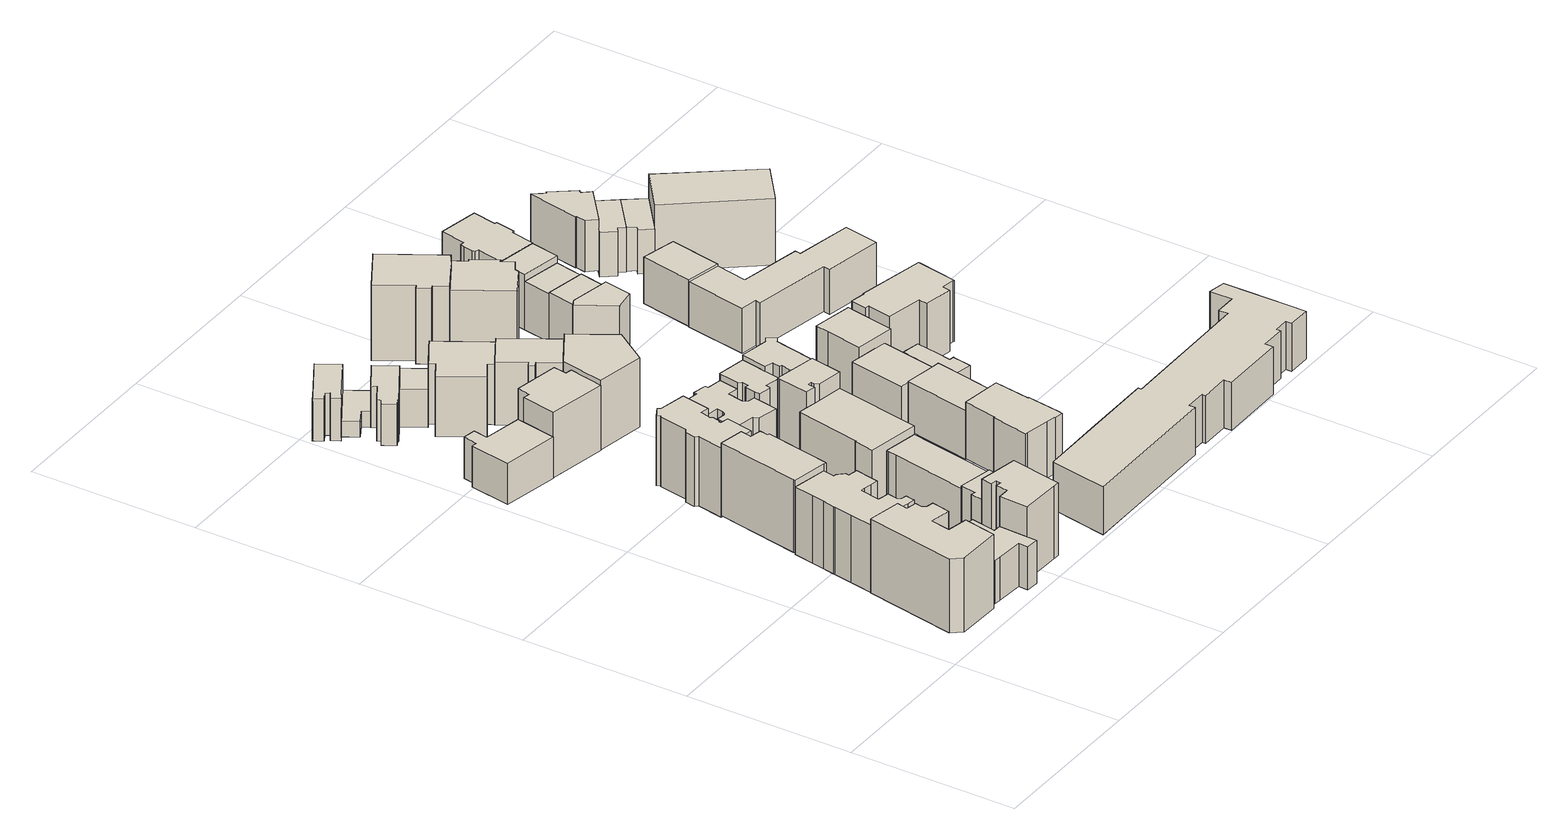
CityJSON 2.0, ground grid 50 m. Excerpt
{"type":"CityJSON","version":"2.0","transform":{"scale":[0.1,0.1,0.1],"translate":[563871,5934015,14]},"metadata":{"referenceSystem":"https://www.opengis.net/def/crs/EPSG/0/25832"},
"CityObjects":{
"building1":{"type":"Building","attributes":{"Gemeindeschluessel":"02100111","Geometrietyp2DReferenz":"3000","BezugspunktDach":"2000","function":"31001_1120","measuredHeight":24.31,"storeysAboveGround":6},"address":[{"country":"Germany","locality":"Hamburg","thoroughfareNumber":"4","thoroughfareName":"Rendsburger Straße","postcode":"20359"}],"geometry":[{"type":"Solid","lod":"1","boundaries":[[[[0,1,2,3,4,5,6,7,8,9,10,11,12,13,14]],[[15,16,17,18,19,20,21,22,23,24,25,26,27,28,29]],[[13,15,29,14]],[[12,16,15,13]],[[11,17,16,12]],[[10,18,17,11]],[[9,19,18,10]],[[8,20,19,9]],[[7,21,20,8]],[[6,22,21,7]],[[5,23,22,6]],[[4,24,23,5]],[[3,25,24,4]],[[2,26,25,3]],[[1,27,26,2]],[[0,28,27,1]],[[14,29,28,0]]]]}]},
"building2":{"type":"Building","attributes":{"Gemeindeschluessel":"02100111","Geometrietyp2DReferenz":"3000","BezugspunktDach":"2000","function":"31001_1010","measuredHeight":22.92,"storeysAboveGround":6},"address":[{"country":"Germany","locality":"Hamburg","thoroughfareNumber":"25","thoroughfareName":"Simon-von-Utrecht-Straße","postcode":"20359"}],"geometry":[{"type":"Solid","lod":"1","boundaries":[[[[30,31,32,33,34,35,36,37,38,39,40,41,42,43,44,45,46]],[[47,48,49,50,51,52,53,54,55,56,57,58,59,60,61,62,63]],[[45,47,63,46]],[[44,48,47,45]],[[43,49,48,44]],[[42,50,49,43]],[[41,51,50,42]],[[40,52,51,41]],[[39,53,52,40]],[[38,54,53,39]],[[37,55,54,38]],[[36,56,55,37]],[[35,57,56,36]],[[34,58,57,35]],[[33,59,58,34]],[[32,60,59,33]],[[31,61,60,32]],[[30,62,61,31]],[[46,63,62,30]]]]}]},
"building3":{"type":"Building","attributes":{"Gemeindeschluessel":"02100111","Geometrietyp2DReferenz":"3000","BezugspunktDach":"2000","function":"31001_1010","measuredHeight":22.32,"storeysAboveGround":5},"address":[{"country":"Germany","locality":"Hamburg","thoroughfareNumber":"6","thoroughfareName":"Rendsburger Straße","postcode":"20359"}],"geometry":[{"type":"Solid","lod":"1","boundaries":[[[[64,65,66,67,68,69,70,71,72,73,74,75,76,77,78,79,80,81,82,83,84,85,86,87,88,89,90,91,92,93,94,95,96,97,98,99]],[[100,101,102,103,104,105,106,107,108,109,110,111,112,113,114,115,116,117,118,119,120,121,122,123,124,125,126,127,128,129,130,131,132,133,134,135]],[[98,100,135,99]],[[97,101,100,98]],[[96,102,101,97]],[[95,103,102,96]],[[94,104,103,95]],[[93,105,104,94]],[[92,106,105,93]],[[91,107,106,92]],[[90,108,107,91]],[[89,109,108,90]],[[88,110,109,89]],[[87,111,110,88]],[[86,112,111,87]],[[85,113,112,86]],[[84,114,113,85]],[[83,115,114,84]],[[82,116,115,83]],[[81,117,116,82]],[[80,118,117,81]],[[79,119,118,80]],[[78,120,119,79]],[[77,121,120,78]],[[76,122,121,77]],[[75,123,122,76]],[[74,124,123,75]],[[73,125,124,74]],[[72,126,125,73]],[[71,127,126,72]],[[70,128,127,71]],[[69,129,128,70]],[[68,130,129,69]],[[67,131,130,68]],[[66,132,131,67]],[[65,133,132,66]],[[64,134,133,65]],[[99,135,134,64]]]]}]},
"building4":{"type":"Building","attributes":{"Gemeindeschluessel":"02100111","Geometrietyp2DReferenz":"3000","BezugspunktDach":"2000","function":"31001_1010","measuredHeight":24.57,"storeysAboveGround":5},"address":[{"country":"Germany","locality":"Hamburg","thoroughfareNumber":"10","thoroughfareName":"Rendsburger Straße","postcode":"20359"}],"geometry":[{"type":"Solid","lod":"1","boundaries":[[[[136,137,138,139,140,141,142,143,144,145,146,147]],[[148,149,150,151,152,153,154,155,156,157,158,159]],[[146,148,159,147]],[[145,149,148,146]],[[144,150,149,145]],[[143,151,150,144]],[[142,152,151,143]],[[141,153,152,142]],[[140,154,153,141]],[[139,155,154,140]],[[138,156,155,139]],[[137,157,156,138]],[[136,158,157,137]],[[147,159,158,136]]]]}]},
"building5":{"type":"Building","attributes":{"Gemeindeschluessel":"02100111","Geometrietyp2DReferenz":"3000","BezugspunktDach":"2000","function":"31001_1120","measuredHeight":22.14,"storeysAboveGround":6},"address":[{"country":"Germany","locality":"Hamburg","thoroughfareNumber":"27","thoroughfareName":"Simon-von-Utrecht-Straße","postcode":"20359"}],"geometry":[{"type":"Solid","lod":"1","boundaries":[[[[160,161,162,43,163,164,165,166,167,168,169,170,171]],[[172,173,174,175,176,177,178,179,180,181,182,183,184]],[[170,172,184,171]],[[169,173,172,170]],[[168,174,173,169]],[[167,175,174,168]],[[166,176,175,167]],[[165,177,176,166]],[[164,178,177,165]],[[163,179,178,164]],[[43,180,179,163]],[[162,181,180,43]],[[161,182,181,162]],[[160,183,182,161]],[[171,184,183,160]]]]}]},
"building6":{"type":"Building","attributes":{"Gemeindeschluessel":"02100111","Geometrietyp2DReferenz":"3000","BezugspunktDach":"2000","function":"31001_1120","measuredHeight":20.64,"storeysAboveGround":4},"address":[{"country":"Germany","locality":"Hamburg","thoroughfareNumber":"93","thoroughfareName":"Clemens-Schultz-Straße","postcode":"20359"}],"geometry":[{"type":"Solid","lod":"1","boundaries":[[[[185,186,187,188,189,190,191,192,193]],[[194,195,196,197,198,199,200,201,202]],[[192,194,202,193]],[[191,195,194,192]],[[190,196,195,191]],[[189,197,196,190]],[[188,198,197,189]],[[187,199,198,188]],[[186,200,199,187]],[[185,201,200,186]],[[193,202,201,185]]]]}]},
"building7":{"type":"Building","attributes":{"Gemeindeschluessel":"02100111","Geometrietyp2DReferenz":"3000","BezugspunktDach":"2000","function":"31001_1010","measuredHeight":16.82,"storeysAboveGround":4},"address":[{"country":"Germany","locality":"Hamburg","thoroughfareNumber":"30","thoroughfareName":"Detlev-Bremer-Straße","postcode":"20359"}],"geometry":[{"type":"Solid","lod":"1","boundaries":[[[[203,170,169,204,205,206,207,208]],[[209,210,211,212,213,214,215,216]],[[207,209,216,208]],[[206,210,209,207]],[[205,211,210,206]],[[204,212,211,205]],[[169,213,212,204]],[[170,214,213,169]],[[203,215,214,170]],[[208,216,215,203]]]]}]},
"building8":{"type":"Building","attributes":{"Gemeindeschluessel":"02100111","Geometrietyp2DReferenz":"3000","BezugspunktDach":"2000","function":"31001_1120","measuredHeight":22.12,"storeysAboveGround":6},"address":[{"country":"Germany","locality":"Hamburg","thoroughfareNumber":"18","thoroughfareName":"Clemens-Schultz-Straße","postcode":"20359"}],"geometry":[{"type":"Solid","lod":"1","boundaries":[[[[217,218,219,220,221,222,223,224,225,226,227,228,229,230,231,232,233,234,235,236]],[[237,238,239,240,241,242,243,244,245,246,247,248,249,250,251,252,253,254,255,256]],[[235,237,256,236]],[[234,238,237,235]],[[233,239,238,234]],[[232,240,239,233]],[[231,241,240,232]],[[230,242,241,231]],[[229,243,242,230]],[[228,244,243,229]],[[227,245,244,228]],[[226,246,245,227]],[[225,247,246,226]],[[224,248,247,225]],[[223,249,248,224]],[[222,250,249,223]],[[221,251,250,222]],[[220,252,251,221]],[[219,253,252,220]],[[218,254,253,219]],[[217,255,254,218]],[[236,256,255,217]]]]}]},
"building9":{"type":"Building","attributes":{"Gemeindeschluessel":"02100111","Geometrietyp2DReferenz":"3000","BezugspunktDach":"2000","function":"31001_1010","measuredHeight":13.76,"storeysAboveGround":3},"address":[{"country":"Germany","locality":"Hamburg","thoroughfareNumber":"24","thoroughfareName":"Annenstraße","postcode":"20359"}],"geometry":[{"type":"Solid","lod":"1","boundaries":[[[[257,258,259,260,261,262,263,264,265,266]],[[267,268,269,270,271,272,273,274,275,276]],[[265,267,276,266]],[[264,268,267,265]],[[263,269,268,264]],[[262,270,269,263]],[[261,271,270,262]],[[260,272,271,261]],[[259,273,272,260]],[[258,274,273,259]],[[257,275,274,258]],[[266,276,275,257]]]]}]},
"building10":{"type":"Building","attributes":{"Gemeindeschluessel":"02100111","Geometrietyp2DReferenz":"3000","BezugspunktDach":"2000","function":"31001_1120","measuredHeight":20.55,"storeysAboveGround":4},"address":[{"country":"Germany","locality":"Hamburg","thoroughfareNumber":"94","thoroughfareName":"Clemens-Schultz-Straße","postcode":"20359"}],"geometry":[{"type":"Solid","lod":"1","boundaries":[[[[277,278,279,280,281,282,283,284]],[[285,286,287,288,289,290,291,292]],[[283,285,292,284]],[[282,286,285,283]],[[281,287,286,282]],[[280,288,287,281]],[[279,289,288,280]],[[278,290,289,279]],[[277,291,290,278]],[[284,292,291,277]]]]}]},
"building11":{"type":"Building","attributes":{"Gemeindeschluessel":"02100111","Geometrietyp2DReferenz":"3000","BezugspunktDach":"2000","function":"31001_1010","measuredHeight":16.12,"storeysAboveGround":4},"address":[{"country":"Germany","locality":"Hamburg","thoroughfareNumber":"28","thoroughfareName":"Detlev-Bremer-Straße","postcode":"20359"}],"geometry":[{"type":"Solid","lod":"1","boundaries":[[[[293,294,295,296,297,298,299,300]],[[301,302,303,304,305,306,307,308]],[[299,301,308,300]],[[298,302,301,299]],[[297,303,302,298]],[[296,304,303,297]],[[295,305,304,296]],[[294,306,305,295]],[[293,307,306,294]],[[300,308,307,293]]]]}]},
"building12":{"type":"Building","attributes":{"Gemeindeschluessel":"02100111","Geometrietyp2DReferenz":"3000","BezugspunktDach":"2000","function":"31001_1010","measuredHeight":5.6,"storeysAboveGround":1},"address":[{"country":"Germany","locality":"Hamburg","thoroughfareNumber":"26","thoroughfareName":"Annenstraße","postcode":"20359"}],"geometry":[{"type":"Solid","lod":"1","boundaries":[[[[309,310,311,312,313,314]],[[315,316,317,318,319,320]],[[313,315,320,314]],[[312,316,315,313]],[[311,317,316,312]],[[310,318,317,311]],[[309,319,318,310]],[[314,320,319,309]]]]}]},
"building13":{"type":"Building","attributes":{"Gemeindeschluessel":"02100111","Geometrietyp2DReferenz":"3000","BezugspunktDach":"2000","function":"31001_1010","measuredHeight":12.58,"storeysAboveGround":3},"address":[{"country":"Germany","locality":"Hamburg","thoroughfareNumber":"28","thoroughfareName":"Annenstraße","postcode":"20359"}],"geometry":[{"type":"Solid","lod":"1","boundaries":[[[[321,322,323,324,325,326,327,328,329,330,331]],[[332,333,334,335,336,337,338,339,340,341,342]],[[330,332,342,331]],[[329,333,332,330]],[[328,334,333,329]],[[327,335,334,328]],[[326,336,335,327]],[[325,337,336,326]],[[324,338,337,325]],[[323,339,338,324]],[[322,340,339,323]],[[321,341,340,322]],[[331,342,341,321]]]]}]},
"building14":{"type":"Building","attributes":{"Gemeindeschluessel":"02100111","Geometrietyp2DReferenz":"3000","BezugspunktDach":"2000","function":"31001_1120","measuredHeight":19.39,"storeysAboveGround":5},"address":[{"country":"Germany","locality":"Hamburg","thoroughfareNumber":"17","thoroughfareName":"Clemens-Schultz-Straße","postcode":"20359"}],"geometry":[{"type":"Solid","lod":"1","boundaries":[[[[343,344,345,346,347,235,234,348,349,350,351,352,353,354,355,356,357,358,359,360,361,362,222,363,364]],[[365,366,367,368,369,370,371,372,373,374,375,376,377,378,379,380,381,382,383,384,385,386,387,388,389]],[[363,365,389,364]],[[222,366,365,363]],[[362,367,366,222]],[[361,368,367,362]],[[360,369,368,361]],[[359,370,369,360]],[[358,371,370,359]],[[357,372,371,358]],[[356,373,372,357]],[[355,374,373,356]],[[354,375,374,355]],[[353,376,375,354]],[[352,377,376,353]],[[351,378,377,352]],[[350,379,378,351]],[[349,380,379,350]],[[348,381,380,349]],[[234,382,381,348]],[[235,383,382,234]],[[347,384,383,235]],[[346,385,384,347]],[[345,386,385,346]],[[344,387,386,345]],[[343,388,387,344]],[[364,389,388,343]]]]}]},
"building15":{"type":"Building","attributes":{"Gemeindeschluessel":"02100111","Geometrietyp2DReferenz":"3000","BezugspunktDach":"2000","function":"31001_1010","measuredHeight":13.17,"storeysAboveGround":3},"address":[{"country":"Germany","locality":"Hamburg","thoroughfareNumber":"30","thoroughfareName":"Annenstraße","postcode":"20359"}],"geometry":[{"type":"Solid","lod":"1","boundaries":[[[[390,391,392,393,394]],[[395,396,397,398,399]],[[393,395,399,394]],[[392,396,395,393]],[[391,397,396,392]],[[390,398,397,391]],[[394,399,398,390]]]]}]},
"building16":{"type":"Building","attributes":{"Gemeindeschluessel":"02100111","Geometrietyp2DReferenz":"3000","BezugspunktDach":"2000","function":"31001_1010","measuredHeight":18.37,"storeysAboveGround":4},"address":[{"country":"Germany","locality":"Hamburg","thoroughfareNumber":"32","thoroughfareName":"Annenstraße","postcode":"20359"}],"geometry":[{"type":"Solid","lod":"1","boundaries":[[[[400,401,402,403,404,405,406,407,408]],[[409,410,411,412,413,414,415,416,417]],[[407,409,417,408]],[[406,410,409,407]],[[405,411,410,406]],[[404,412,411,405]],[[403,413,412,404]],[[402,414,413,403]],[[401,415,414,402]],[[400,416,415,401]],[[408,417,416,400]]]]}]},
"building17":{"type":"Building","attributes":{"Gemeindeschluessel":"02100111","Geometrietyp2DReferenz":"3000","BezugspunktDach":"2000","function":"31001_1010","measuredHeight":20.13,"storeysAboveGround":5},"address":[{"country":"Germany","locality":"Hamburg","thoroughfareNumber":"24","thoroughfareName":"Detlev-Bremer-Straße","postcode":"20359"}],"geometry":[{"type":"Solid","lod":"1","boundaries":[[[[418,419,420,421,422,423,424,425]],[[426,427,428,429,430,431,432,433]],[[424,426,433,425]],[[423,427,426,424]],[[422,428,427,423]],[[421,429,428,422]],[[420,430,429,421]],[[419,431,430,420]],[[418,432,431,419]],[[425,433,432,418]]]]}]},
"building18":{"type":"Building","attributes":{"Gemeindeschluessel":"02100111","Geometrietyp2DReferenz":"3000","BezugspunktDach":"2000","function":"31001_1010","measuredHeight":21,"storeysAboveGround":4},"address":[{"country":"Germany","locality":"Hamburg","thoroughfareNumber":"34","thoroughfareName":"Annenstraße","postcode":"20359"}],"geometry":[{"type":"Solid","lod":"1","boundaries":[[[[434,435,436,437,438,439,440,441,442]],[[443,444,445,446,447,448,449,450,451]],[[441,443,451,442]],[[440,444,443,441]],[[439,445,444,440]],[[438,446,445,439]],[[437,447,446,438]],[[436,448,447,437]],[[435,449,448,436]],[[434,450,449,435]],[[442,451,450,434]]]]}]},
"building19":{"type":"Building","attributes":{"Gemeindeschluessel":"02100111","Geometrietyp2DReferenz":"3000","BezugspunktDach":"2000","function":"31001_1120","measuredHeight":21.08,"storeysAboveGround":4},"address":[{"country":"Germany","locality":"Hamburg","thoroughfareNumber":"36","thoroughfareName":"Annenstraße","postcode":"20359"}],"geometry":[{"type":"Solid","lod":"1","boundaries":[[[[452,453,454,455,456,457,458]],[[459,460,461,462,463,464,465]],[[457,459,465,458]],[[456,460,459,457]],[[455,461,460,456]],[[454,462,461,455]],[[453,463,462,454]],[[452,464,463,453]],[[458,465,464,452]]]]}]},
"building20":{"type":"Building","attributes":{"Gemeindeschluessel":"02100111","Geometrietyp2DReferenz":"3000","BezugspunktDach":"2000","function":"31001_1120","measuredHeight":21.09,"storeysAboveGround":5},"address":[{"country":"Germany","locality":"Hamburg","thoroughfareNumber":"16","thoroughfareName":"Clemens-Schultz-Straße","postcode":"20359"}],"geometry":[{"type":"Solid","lod":"1","boundaries":[[[[466,467,468,469,470,471,472,473,474,475,476,477,478,479]],[[480,481,482,483,484,485,486,487,488,489,490,491,492,493]],[[478,480,493,479]],[[477,481,480,478]],[[476,482,481,477]],[[475,483,482,476]],[[474,484,483,475]],[[473,485,484,474]],[[472,486,485,473]],[[471,487,486,472]],[[470,488,487,471]],[[469,489,488,470]],[[468,490,489,469]],[[467,491,490,468]],[[466,492,491,467]],[[479,493,492,466]]]]}]},
"building21":{"type":"Building","attributes":{"Gemeindeschluessel":"02100111","Geometrietyp2DReferenz":"3000","BezugspunktDach":"2000","function":"31001_1010","measuredHeight":24.86,"storeysAboveGround":6},"address":[{"country":"Germany","locality":"Hamburg","thoroughfareNumber":"18","thoroughfareName":"Detlev-Bremer-Straße","postcode":"20359"}],"geometry":[{"type":"Solid","lod":"1","boundaries":[[[[494,495,496,423,422,497,498,499,424,500]],[[501,502,503,504,505,506,507,508,509,510]],[[424,501,510,500]],[[499,502,501,424]],[[498,503,502,499]],[[497,504,503,498]],[[422,505,504,497]],[[423,506,505,422]],[[496,507,506,423]],[[495,508,507,496]],[[494,509,508,495]],[[500,510,509,494]]]]}]},
"building22":{"type":"Building","attributes":{"Gemeindeschluessel":"02100111","Geometrietyp2DReferenz":"3000","BezugspunktDach":"2000","function":"31001_1120","measuredHeight":17.29,"storeysAboveGround":6},"address":[{"country":"Germany","locality":"Hamburg","thoroughfareNumber":"25","thoroughfareName":"Detlev-Bremer-Straße","postcode":"20359"}],"geometry":[{"type":"Solid","lod":"1","boundaries":[[[[511,512,513,514,515,516,517,518,519,520,521,522,523,524]],[[525,526,527,528,529,530,531,532,533,534,535,536,537,538]],[[523,525,538,524]],[[522,526,525,523]],[[521,527,526,522]],[[520,528,527,521]],[[519,529,528,520]],[[518,530,529,519]],[[517,531,530,518]],[[516,532,531,517]],[[515,533,532,516]],[[514,534,533,515]],[[513,535,534,514]],[[512,536,535,513]],[[511,537,536,512]],[[524,538,537,511]]]]}]},
"building23":{"type":"Building","attributes":{"Gemeindeschluessel":"02100111","Geometrietyp2DReferenz":"3000","BezugspunktDach":"2000","function":"31001_1120","measuredHeight":23.71,"storeysAboveGround":6},"address":[{"country":"Germany","locality":"Hamburg","thoroughfareNumber":"15","thoroughfareName":"Clemens-Schultz-Straße","postcode":"20359"}],"geometry":[{"type":"Solid","lod":"1","boundaries":[[[[539,540,541,542,543,544,545,546,547,548,549,550]],[[551,552,553,554,555,556,557,558,559,560,561,562]],[[549,551,562,550]],[[548,552,551,549]],[[547,553,552,548]],[[546,554,553,547]],[[545,555,554,546]],[[544,556,555,545]],[[543,557,556,544]],[[542,558,557,543]],[[541,559,558,542]],[[540,560,559,541]],[[539,561,560,540]],[[550,562,561,539]]]]}]},
"building24":{"type":"Building","attributes":{"Gemeindeschluessel":"02100111","Geometrietyp2DReferenz":"3000","BezugspunktDach":"2000","function":"31001_1120","measuredHeight":16.95,"storeysAboveGround":4},"address":[{"country":"Germany","locality":"Hamburg","thoroughfareNumber":"21","thoroughfareName":"Detlev-Bremer-Straße","postcode":"20359"}],"geometry":[{"type":"Solid","lod":"1","boundaries":[[[[563,564,565,566,567]],[[568,569,570,571,572]],[[566,568,572,567]],[[565,569,568,566]],[[564,570,569,565]],[[563,571,570,564]],[[567,572,571,563]]]]}]},
"building25":{"type":"Building","attributes":{"Gemeindeschluessel":"02100111","Geometrietyp2DReferenz":"3000","BezugspunktDach":"2000","function":"31001_1010","measuredHeight":24.28,"storeysAboveGround":7},"address":[{"country":"Germany","locality":"Hamburg","thoroughfareNumber":"37","thoroughfareName":"Annenstraße","postcode":"20359"}],"geometry":[{"type":"Solid","lod":"1","boundaries":[[[[573,574,575,576,577,578,579,580,581,582,583,584]],[[585,586,587,588,589,590,591,592,593,594,595,596]],[[583,585,596,584]],[[582,586,585,583]],[[581,587,586,582]],[[580,588,587,581]],[[579,589,588,580]],[[578,590,589,579]],[[577,591,590,578]],[[576,592,591,577]],[[575,593,592,576]],[[574,594,593,575]],[[573,595,594,574]],[[584,596,595,573]]]]}]},
"building26":{"type":"Building","attributes":{"Gemeindeschluessel":"02100111","Geometrietyp2DReferenz":"3000","BezugspunktDach":"2000","function":"31001_1120","measuredHeight":15.83,"storeysAboveGround":3},"address":[{"country":"Germany","locality":"Hamburg","thoroughfareNumber":"17","thoroughfareName":"Detlev-Bremer-Straße","postcode":"20359"}],"geometry":[{"type":"Solid","lod":"1","boundaries":[[[[597,598,599,600,601]],[[602,603,604,605,606]],[[600,602,606,601]],[[599,603,602,600]],[[598,604,603,599]],[[597,605,604,598]],[[601,606,605,597]]]]}]},
"building27":{"type":"Building","attributes":{"Gemeindeschluessel":"02100111","Geometrietyp2DReferenz":"3000","BezugspunktDach":"2000","function":"31001_1010","measuredHeight":24.04,"storeysAboveGround":5},"address":[{"country":"Germany","locality":"Hamburg","thoroughfareNumber":"41","thoroughfareName":"Annenstraße","postcode":"20359"}],"geometry":[{"type":"Solid","lod":"1","boundaries":[[[[607,608,609,610,611,612,613,614,615,616,617]],[[618,619,620,621,622,623,624,625,626,627,628]],[[616,618,628,617]],[[615,619,618,616]],[[614,620,619,615]],[[613,621,620,614]],[[612,622,621,613]],[[611,623,622,612]],[[610,624,623,611]],[[609,625,624,610]],[[608,626,625,609]],[[607,627,626,608]],[[617,628,627,607]]]]}]},
"building28":{"type":"Building","attributes":{"Gemeindeschluessel":"02100111","Geometrietyp2DReferenz":"3000","BezugspunktDach":"2000","function":"31001_1010","measuredHeight":16.65,"storeysAboveGround":3},"address":[{"country":"Germany","locality":"Hamburg","thoroughfareNumber":"14","thoroughfareName":"Detlev-Bremer-Straße","postcode":"20359"}],"geometry":[{"type":"Solid","lod":"1","boundaries":[[[[629,630,631,632,633]],[[634,635,636,637,638]],[[632,634,638,633]],[[631,635,634,632]],[[630,636,635,631]],[[629,637,636,630]],[[633,638,637,629]]]]}]},
"building29":{"type":"Building","attributes":{"Gemeindeschluessel":"02100111","Geometrietyp2DReferenz":"3000","BezugspunktDach":"2000","function":"31001_1120","measuredHeight":17.66,"storeysAboveGround":6},"address":[{"country":"Germany","locality":"Hamburg","thoroughfareNumber":"13","thoroughfareName":"Detlev-Bremer-Straße","postcode":"20359"}],"geometry":[{"type":"Solid","lod":"1","boundaries":[[[[639,640,641,642,643,644]],[[645,646,647,648,649,650]],[[643,645,650,644]],[[642,646,645,643]],[[641,647,646,642]],[[640,648,647,641]],[[639,649,648,640]],[[644,650,649,639]]]]}]},
"building30":{"type":"Building","attributes":{"Gemeindeschluessel":"02100111","Geometrietyp2DReferenz":"3000","BezugspunktDach":"2000","function":"31001_1010","measuredHeight":16.49,"storeysAboveGround":3},"address":[{"country":"Germany","locality":"Hamburg","thoroughfareNumber":"12","thoroughfareName":"Detlev-Bremer-Straße","postcode":"20359"}],"geometry":[{"type":"Solid","lod":"1","boundaries":[[[[651,632,631,652]],[[653,654,655,656]],[[631,653,656,652]],[[632,654,653,631]],[[651,655,654,632]],[[652,656,655,651]]]]}]},
"building31":{"type":"Building","attributes":{"Gemeindeschluessel":"02100111","Geometrietyp2DReferenz":"3000","BezugspunktDach":"2000","function":"31001_2070","measuredHeight":21.66,"storeysAboveGround":7},"address":[{"country":"Germany","locality":"Hamburg","thoroughfareNumber":"31","thoroughfareName":"Simon-von-Utrecht-Straße","postcode":"20359"}],"geometry":[{"type":"Solid","lod":"1","boundaries":[[[[657,658,659,660,661,662,663,664,665,666,667,668,669,670,671,672,673,674,675,676,677,678,679,680,681]],[[682,683,684,685,686,687,688,689,690,691,692,693,694,695,696,697,698,699,700,701,702,703,704,705,706]],[[680,682,706,681]],[[679,683,682,680]],[[678,684,683,679]],[[677,685,684,678]],[[676,686,685,677]],[[675,687,686,676]],[[674,688,687,675]],[[673,689,688,674]],[[672,690,689,673]],[[671,691,690,672]],[[670,692,691,671]],[[669,693,692,670]],[[668,694,693,669]],[[667,695,694,668]],[[666,696,695,667]],[[665,697,696,666]],[[664,698,697,665]],[[663,699,698,664]],[[662,700,699,663]],[[661,701,700,662]],[[660,702,701,661]],[[659,703,702,660]],[[658,704,703,659]],[[657,705,704,658]],[[681,706,705,657]]]]}]},
"building32":{"type":"Building","attributes":{"Gemeindeschluessel":"02100111","Geometrietyp2DReferenz":"3000","BezugspunktDach":"2000","function":"31001_1010","measuredHeight":10.59,"storeysAboveGround":3},"address":[{"country":"Germany","locality":"Hamburg","thoroughfareName":"Detlev-Bremer-Straße","postcode":"20359"}],"geometry":[{"type":"Solid","lod":"1","boundaries":[[[[707,708,709,710,711,712,713,714,715,716,717]],[[718,719,720,721,722,723,724,725,726,727,728]],[[716,718,728,717]],[[715,719,718,716]],[[714,720,719,715]],[[713,721,720,714]],[[712,722,721,713]],[[711,723,722,712]],[[710,724,723,711]],[[709,725,724,710]],[[708,726,725,709]],[[707,727,726,708]],[[717,728,727,707]]]]}]},
"building33":{"type":"Building","attributes":{"Gemeindeschluessel":"02100111","Geometrietyp2DReferenz":"3000","BezugspunktDach":"2000","function":"31001_2140","measuredHeight":3.45,"storeysAboveGround":1},"address":[{"country":"Germany","locality":"Hamburg","thoroughfareName":"Annenstraße","postcode":"20359"}],"geometry":[{"type":"Solid","lod":"1","boundaries":[[[[729,730,731,732,733,734,735]],[[736,737,738,739,740,741,742]],[[734,736,742,735]],[[733,737,736,734]],[[732,738,737,733]],[[731,739,738,732]],[[730,740,739,731]],[[729,741,740,730]],[[735,742,741,729]]]]}]},
"building34":{"type":"Building","attributes":{"Gemeindeschluessel":"02100111","Geometrietyp2DReferenz":"3000","BezugspunktDach":"2000","function":"31001_1010","measuredHeight":16.6,"storeysAboveGround":3},"address":[{"country":"Germany","locality":"Hamburg","thoroughfareNumber":"10","thoroughfareName":"Detlev-Bremer-Straße","postcode":"20359"}],"geometry":[{"type":"Solid","lod":"1","boundaries":[[[[743,744,745,746]],[[747,748,749,750]],[[745,747,750,746]],[[744,748,747,745]],[[743,749,748,744]],[[746,750,749,743]]]]}]},
"building35":{"type":"Building","attributes":{"Gemeindeschluessel":"02100111","Geometrietyp2DReferenz":"3000","BezugspunktDach":"2000","function":"31001_2700","measuredHeight":2.48,"storeysAboveGround":1},"address":[{"country":"Germany","locality":"Hamburg","thoroughfareName":"Clemens-Schultz-Straße","postcode":"20359"}],"geometry":[{"type":"Solid","lod":"1","boundaries":[[[[751,752,753,754,755,756]],[[757,758,759,760,761,762]],[[755,757,762,756]],[[754,758,757,755]],[[753,759,758,754]],[[752,760,759,753]],[[751,761,760,752]],[[756,762,761,751]]]]}]},
"building36":{"type":"Building","attributes":{"Gemeindeschluessel":"02100111","Geometrietyp2DReferenz":"3000","BezugspunktDach":"2000","function":"31001_2070","measuredHeight":18.65,"storeysAboveGround":4},"address":[{"country":"Germany","locality":"Hamburg","thoroughfareNumber":"8","thoroughfareName":"Detlev-Bremer-Straße","postcode":"20359"}],"geometry":[{"type":"Solid","lod":"1","boundaries":[[[[763,764,743,746]],[[765,766,767,768]],[[743,765,768,746]],[[764,766,765,743]],[[763,767,766,764]],[[746,768,767,763]]]]}]},
"building37":{"type":"Building","attributes":{"Gemeindeschluessel":"02100111","Geometrietyp2DReferenz":"3000","BezugspunktDach":"2000","function":"31001_1010","measuredHeight":16.66,"storeysAboveGround":6},"address":[{"country":"Germany","locality":"Hamburg","thoroughfareNumber":"4","thoroughfareName":"Detlev-Bremer-Straße","postcode":"20359"}],"geometry":[{"type":"Solid","lod":"1","boundaries":[[[[769,770,771,772,773,774,775,776,777,778,779,780,781,782]],[[783,784,785,786,787,788,789,790,791,792,793,794,795,796]],[[781,783,796,782]],[[780,784,783,781]],[[779,785,784,780]],[[778,786,785,779]],[[777,787,786,778]],[[776,788,787,777]],[[775,789,788,776]],[[774,790,789,775]],[[773,791,790,774]],[[772,792,791,773]],[[771,793,792,772]],[[770,794,793,771]],[[769,795,794,770]],[[782,796,795,769]]]]}]},
"building38":{"type":"Building","attributes":{"Gemeindeschluessel":"02100111","Geometrietyp2DReferenz":"3000","BezugspunktDach":"2000","function":"31001_1010","measuredHeight":18.75,"storeysAboveGround":6},"address":[{"country":"Germany","locality":"Hamburg","thoroughfareNumber":"9","thoroughfareName":"Clemens-Schultz-Straße","postcode":"20359"}],"geometry":[{"type":"Solid","lod":"1","boundaries":[[[[797,798,799,800,801,802,803,804,805,806,807,808,809,810,811]],[[812,813,814,815,816,817,818,819,820,821,822,823,824,825,826]],[[810,812,826,811]],[[809,813,812,810]],[[808,814,813,809]],[[807,815,814,808]],[[806,816,815,807]],[[805,817,816,806]],[[804,818,817,805]],[[803,819,818,804]],[[802,820,819,803]],[[801,821,820,802]],[[800,822,821,801]],[[799,823,822,800]],[[798,824,823,799]],[[797,825,824,798]],[[811,826,825,797]]]]}]},
"building39":{"type":"Building","attributes":{"Gemeindeschluessel":"02100111","Geometrietyp2DReferenz":"3000","BezugspunktDach":"2000","function":"31001_1010","measuredHeight":16.08,"storeysAboveGround":4},"address":[{"country":"Germany","locality":"Hamburg","thoroughfareNumber":"5","thoroughfareName":"Detlev-Bremer-Straße","postcode":"20359"}],"geometry":[{"type":"Solid","lod":"1","boundaries":[[[[827,828,829,830]],[[831,832,833,834]],[[829,831,834,830]],[[828,832,831,829]],[[827,833,832,828]],[[830,834,833,827]]]]}]},
"building40":{"type":"Building","attributes":{"Gemeindeschluessel":"02100111","Geometrietyp2DReferenz":"3000","BezugspunktDach":"2000","function":"31001_1010","measuredHeight":16.15,"storeysAboveGround":4},"address":[{"country":"Germany","locality":"Hamburg","thoroughfareNumber":"7","thoroughfareName":"Detlev-Bremer-Straße","postcode":"20359"}],"geometry":[{"type":"Solid","lod":"1","boundaries":[[[[835,836,837,838,839,840,841,842,843,844,845,846]],[[847,848,849,850,851,852,853,854,855,856,857,858]],[[845,847,858,846]],[[844,848,847,845]],[[843,849,848,844]],[[842,850,849,843]],[[841,851,850,842]],[[840,852,851,841]],[[839,853,852,840]],[[838,854,853,839]],[[837,855,854,838]],[[836,856,855,837]],[[835,857,856,836]],[[846,858,857,835]]]]}]},
"building41":{"type":"Building","attributes":{"Gemeindeschluessel":"02100111","Geometrietyp2DReferenz":"3000","BezugspunktDach":"2000","function":"31001_2070","measuredHeight":14.51,"storeysAboveGround":2},"address":[{"country":"Germany","locality":"Hamburg","thoroughfareNumber":"22","thoroughfareName":"Budapester Straße","postcode":"20359"}],"geometry":[{"type":"Solid","lod":"1","boundaries":[[[[859,860,861,862,863,864,865]],[[866,867,868,869,870,871,872]],[[864,866,872,865]],[[863,867,866,864]],[[862,868,867,863]],[[861,869,868,862]],[[860,870,869,861]],[[859,871,870,860]],[[865,872,871,859]]]]}]},
"building42":{"type":"Building","attributes":{"Gemeindeschluessel":"02100111","Geometrietyp2DReferenz":"3000","BezugspunktDach":"2000","function":"31001_1020","measuredHeight":15.66,"storeysAboveGround":5},"address":[{"country":"Germany","locality":"Hamburg","thoroughfareNumber":"23a","thoroughfareName":"Budapester Straße","postcode":"20359"}],"geometry":[{"type":"Solid","lod":"1","boundaries":[[[[873,874,875,876,877,878,879,880,881,882,883,884]],[[885,886,887,888,889,890,891,892,893,894,895,896]],[[883,885,896,884]],[[882,886,885,883]],[[881,887,886,882]],[[880,888,887,881]],[[879,889,888,880]],[[878,890,889,879]],[[877,891,890,878]],[[876,892,891,877]],[[875,893,892,876]],[[874,894,893,875]],[[873,895,894,874]],[[884,896,895,873]]]]}]},
"building43":{"type":"Building","attributes":{"Gemeindeschluessel":"02100111","Geometrietyp2DReferenz":"3000","BezugspunktDach":"2000","function":"31001_2070","measuredHeight":14.31,"storeysAboveGround":2},"address":[{"country":"Germany","locality":"Hamburg","thoroughfareNumber":"21","thoroughfareName":"Budapester Straße","postcode":"20359"}],"geometry":[{"type":"Solid","lod":"1","boundaries":[[[[897,898,899,900,901,902]],[[903,904,905,906,869,868]],[[901,903,868,902]],[[900,904,903,901]],[[899,905,904,900]],[[898,906,905,899]],[[897,869,906,898]],[[902,868,869,897]]]]}]},
"building44":{"type":"Building","attributes":{"Gemeindeschluessel":"02100111","Geometrietyp2DReferenz":"3000","BezugspunktDach":"2000","function":"31001_2070","measuredHeight":23.07,"storeysAboveGround":4},"address":[{"country":"Germany","locality":"Hamburg","thoroughfareNumber":"20","thoroughfareName":"Budapester Straße","postcode":"20359"}],"geometry":[{"type":"Solid","lod":"1","boundaries":[[[[907,908,909,910]],[[911,912,913,914]],[[909,911,914,910]],[[908,912,911,909]],[[907,913,912,908]],[[910,914,913,907]]]]}]}
},
"vertices":[
[243,226,10],[231,166,10],[294,154,10],[292,147,10],[274,57,10],[138,60,10],[114,91,10],[167,364,10],[266,345,10],[259,312,10],[291,306,10],[287,286,10],[294,273,10],[316,269,10],[305,214,10],[316,269,236],[294,273,236],[287,286,236],[291,306,236],[259,312,236],[266,345,236],[167,364,236],[114,91,236],[138,60,236],[274,57,236],[292,147,236],[294,154,236],[231,166,236],[243,226,236],[305,214,236],
[301,55,21],[279,56,21],[274,57,21],[292,147,21],[296,147,21],[319,145,21],[336,226,21],[371,219,21],[372,225,21],[382,223,21],[381,218,21],[416,211,21],[402,136,21],[425,135,21],[420,19,21],[381,21,21],[383,50,21],[381,21,152],[420,19,152],[425,135,152],[402,136,152],[416,211,152],[381,218,152],[382,223,152],[372,225,152],[371,219,152],[336,226,152],[319,145,152],[296,147,152],[292,147,152],[274,57,152],[279,56,152],[301,55,152],[383,50,152],
[353,462,11],[328,467,11],[305,471,11],[294,473,11],[282,415,11],[282,413,11],[293,410,11],[316,406,11],[310,375,11],[309,374,11],[310,373,11],[316,365,11],[317,365,11],[333,361,11],[330,346,11],[328,334,11],[304,338,11],[303,338,11],[280,343,11],[266,345,11],[167,364,11],[180,433,11],[190,488,11],[191,493,11],[198,528,11],[205,566,11],[216,625,11],[321,605,11],[314,570,11],[323,568,11],[340,550,11],[338,541,11],[338,540,11],[342,539,11],[367,534,11],[360,498,11],[367,534,217],[342,539,217],[338,540,217],[338,541,217],[340,550,217],[323,568,217],[314,570,217],[321,605,217],[216,625,217],[205,566,217],[198,528,217],[191,493,217],[190,488,217],[180,433,217],[167,364,217],[266,345,217],[280,343,217],[303,338,217],[304,338,217],[328,334,217],[330,346,217],[333,361,217],[317,365,217],[316,365,217],[310,373,217],[309,374,217],[310,375,217],[316,406,217],[293,410,217],[282,413,217],[282,415,217],[294,473,217],[305,471,217],[328,467,217],[353,462,217],[360,498,217],
[217,632,15],[265,882,15],[338,868,15],[332,835,15],[366,828,15],[362,803,15],[368,802,15],[337,640,15],[331,609,15],[330,603,15],[321,605,15],[216,625,15],[321,605,237],[330,603,237],[331,609,237],[337,640,237],[368,802,237],[362,803,237],[366,828,237],[332,835,237],[338,868,237],[265,882,237],[217,632,237],[216,625,237],
[562,43,21],[541,44,21],[421,48,21],[461,134,21],[465,171,21],[483,168,21],[485,183,21],[464,186,21],[471,219,21],[475,218,21],[591,197,21],[566,64,21],[591,197,243],[475,218,243],[471,219,243],[464,186,243],[485,183,243],[483,168,243],[465,171,243],[461,134,243],[425,135,243],[421,48,243],[541,44,243],[562,43,243],[566,64,243],
[18,1376,12],[40,1499,12],[55,1496,12],[64,1539,12],[102,1532,12],[94,1489,12],[209,1467,12],[206,1448,12],[187,1345,12],[206,1448,138],[209,1467,138],[94,1489,138],[102,1532,138],[64,1539,138],[55,1496,138],[40,1499,138],[18,1376,138],[187,1345,138],
[607,282,21],[482,258,21],[496,255,21],[504,301,21],[503,301,21],[503,302,21],[503,301,177],[504,301,177],[496,255,177],[482,258,177],[475,218,177],[591,197,177],[607,282,177],[503,302,177],
[372,985,10],[376,978,10],[370,954,10],[367,953,10],[366,948,10],[391,943,10],[375,861,10],[265,882,10],[280,961,10],[271,969,10],[277,999,10],[289,1006,10],[305,1093,10],[310,1095,10],[304,1105,10],[335,1123,10],[341,1114,10],[421,1098,10],[405,1012,10],[380,1016,10],[405,1012,222],[421,1098,222],[341,1114,222],[335,1123,222],[304,1105,222],[310,1095,222],[305,1093,222],[289,1006,222],[277,999,222],[271,969,222],[280,961,222],[265,882,222],[375,861,222],[391,943,222],[366,948,222],[367,953,222],[370,954,222],[376,978,222],[372,985,222],[380,1016,222],
[47,1936,16],[39,1949,16],[16,1935,16],[0,1961,16],[6,1964,16],[141,2046,16],[179,1983,16],[54,1907,16],[40,1898,16],[25,1923,16],[40,1898,146],[54,1907,146],[179,1983,146],[141,2046,146],[6,1964,146],[0,1961,146],[16,1935,146],[39,1949,146],[47,1936,146],[25,1923,146],
[227,1444,14],[235,1483,14],[370,1459,14],[363,1419,14],[383,1415,14],[363,1312,14],[187,1345,14],[206,1448,14],[187,1345,213],[363,1312,213],[383,1415,213],[363,1419,213],[370,1459,213],[235,1483,213],[227,1444,213],[206,1448,213],
[656,542,23],[655,536,23],[650,511,23],[607,282,23],[503,302,23],[547,530,23],[551,555,23],[553,561,23],[551,555,169],[547,530,169],[503,302,169],[607,282,169],[650,511,169],[655,536,169],[656,542,169],[553,561,169],
[120,1889,18],[79,1865,18],[54,1907,18],[179,1983,18],[218,1920,18],[133,1868,18],[218,1920,66],[179,1983,66],[54,1907,66],[79,1865,66],[120,1889,66],[133,1868,66],
[93,1810,17],[86,1820,17],[141,1853,17],[133,1868,17],[218,1920,17],[256,1857,17],[172,1805,17],[116,1771,17],[114,1774,17],[97,1764,17],[76,1799,17],[97,1764,143],[114,1774,143],[116,1771,143],[172,1805,143],[256,1857,143],[218,1920,143],[133,1868,143],[141,1853,143],[86,1820,143],[93,1810,143],[76,1799,143],
[427,976,10],[432,979,10],[435,983,10],[436,989,10],[439,1006,10],[472,1089,10],[474,1099,10],[515,1091,10],[514,1081,10],[559,1073,10],[548,1014,10],[516,1020,10],[506,972,10],[513,959,10],[536,955,10],[533,936,10],[522,879,10],[461,891,10],[454,907,10],[387,919,10],[399,980,10],[422,976,10],[399,980,204],[391,943,204],[387,919,204],[454,907,204],[461,891,204],[522,879,204],[533,936,204],[536,955,204],[513,959,204],[506,972,204],[516,1020,204],[548,1014,204],[559,1073,204],[514,1081,204],[515,1091,204],[474,1099,204],[472,1089,204],[421,1098,204],[405,1012,204],[439,1006,204],[436,989,204],[435,983,204],[432,979,204],[427,976,204],[422,976,204],
[256,1857,19],[295,1794,19],[226,1751,19],[210,1742,19],[172,1805,19],[210,1742,135],[226,1751,135],[295,1794,135],[256,1857,135],[172,1805,135],
[236,1735,18],[226,1751,18],[295,1794,18],[319,1808,18],[408,1662,18],[316,1606,18],[306,1622,18],[254,1590,18],[185,1704,18],[254,1590,201],[306,1622,201],[316,1606,201],[408,1662,201],[319,1808,201],[295,1794,201],[226,1751,201],[236,1735,201],[185,1704,201],
[499,571,14],[511,631,14],[516,630,14],[555,827,14],[578,823,14],[609,817,14],[705,801,14],[656,542,14],[705,801,195],[609,817,195],[578,823,195],[555,827,195],[516,630,195],[511,631,195],[499,571,195],[656,542,195],
[408,1662,20],[500,1511,20],[403,1452,20],[366,1513,20],[354,1506,20],[344,1522,20],[357,1529,20],[311,1603,20],[316,1606,20],[311,1603,212],[357,1529,212],[344,1522,212],[354,1506,212],[366,1513,212],[403,1452,212],[500,1511,212],[408,1662,212],[316,1606,212],
[403,1452,16],[500,1511,16],[577,1386,16],[542,1335,16],[509,1286,16],[363,1312,16],[388,1443,16],[363,1312,227],[509,1286,227],[542,1335,227],[577,1386,227],[500,1511,227],[403,1452,227],[388,1443,227],
[576,943,13],[573,931,13],[569,928,13],[533,936,13],[536,955,13],[542,985,13],[551,983,13],[554,1003,13],[547,1011,13],[548,1014,13],[559,1073,13],[560,1075,13],[646,1060,13],[623,934,13],[646,1060,224],[560,1075,224],[559,1073,224],[548,1014,224],[547,1011,224],[554,1003,224],[551,983,224],[542,985,224],[536,955,224],[533,936,224],[569,928,224],[573,931,224],[576,943,224],[623,934,224],
[622,826,14],[624,836,14],[613,838,14],[593,915,14],[596,921,14],[723,897,14],[630,814,14],[705,801,244],[723,897,244],[596,921,244],[593,915,244],[578,823,244],[609,817,244],[613,838,244],[624,836,244],[622,826,244],[630,814,244],
[925,364,25],[910,264,25],[908,251,25],[883,255,25],[884,258,25],[851,263,25],[779,276,25],[774,277,25],[796,389,25],[800,388,25],[820,490,25],[936,474,25],[939,473,25],[922,364,25],[939,473,198],[936,474,198],[820,490,198],[800,388,198],[796,389,198],[774,277,198],[779,276,198],[851,263,198],[884,258,198],[883,255,198],[908,251,198],[910,264,198],[925,364,198],[922,364,198],
[652,921,18],[657,947,18],[650,949,18],[655,974,18],[631,981,18],[646,1060,18],[731,1044,18],[745,1053,18],[761,1028,18],[747,1019,18],[723,897,18],[657,910,18],[723,897,240],[747,1019,240],[761,1028,240],[745,1053,240],[731,1044,240],[646,1060,240],[631,981,240],[655,974,240],[650,949,240],[657,947,240],[652,921,240],[657,910,240],
[858,690,23],[952,674,23],[973,671,23],[936,474,23],[820,490,23],[936,474,172],[973,671,172],[952,674,172],[858,690,172],[820,490,172],
[517,2107,13],[530,2115,13],[536,2118,13],[640,1946,13],[633,1942,13],[598,1919,13],[514,1869,13],[490,1908,13],[479,1902,13],[458,1937,13],[469,1943,13],[409,2042,13],[469,1943,244],[458,1937,244],[479,1902,244],[490,1908,244],[514,1869,244],[598,1919,244],[633,1942,244],[640,1946,244],[536,2118,244],[530,2115,244],[517,2107,244],[409,2042,244],
[858,690,22],[832,695,22],[863,864,22],[983,843,22],[952,674,22],[983,843,169],[863,864,169],[832,695,169],[858,690,169],[952,674,169],
[598,1919,12],[633,1942,12],[655,1902,12],[663,1907,12],[705,1836,12],[698,1832,12],[717,1799,12],[685,1779,12],[683,1767,12],[603,1721,12],[514,1869,12],[603,1721,232],[683,1767,232],[685,1779,232],[717,1799,232],[698,1832,232],[705,1836,232],[663,1907,232],[655,1902,232],[633,1942,232],[598,1919,232],[514,1869,232],
[745,1498,26],[684,1602,26],[703,1612,26],[822,1590,26],[807,1507,26],[822,1590,186],[703,1612,186],[684,1602,186],[745,1498,186],[807,1507,186],
[890,859,23],[910,969,23],[918,1008,23],[957,1001,23],[1036,986,23],[1008,838,23],[1036,986,200],[957,1001,200],[918,1008,200],[910,969,200],[890,859,200],[1008,838,200],
[838,1675,26],[719,1697,26],[703,1612,172],[822,1590,172],[838,1675,172],[719,1697,172],
[1530,4,5],[1329,2,5],[1328,26,5],[1239,25,5],[1239,36,5],[1177,35,5],[1178,18,5],[729,13,5],[762,186,5],[948,188,5],[1176,191,5],[1176,181,5],[1239,182,5],[1602,188,5],[1602,216,5],[1666,216,5],[1666,284,5],[1717,275,5],[1717,197,5],[1719,24,5],[1649,24,5],[1649,42,5],[1605,41,5],[1605,29,5],[1530,28,5],[1605,29,151],[1605,41,151],[1649,42,151],[1649,24,151],[1719,24,151],[1717,197,151],[1717,275,151],[1666,284,151],[1666,216,151],[1602,216,151],[1602,188,151],[1239,182,151],[1176,181,151],[1176,191,151],[948,188,151],[762,186,151],[729,13,151],[1178,18,151],[1177,35,151],[1239,36,151],[1239,25,151],[1328,26,151],[1329,2,151],[1530,4,151],[1530,28,151],
[1016,735,25],[1035,731,25],[1055,830,25],[1109,820,25],[1098,755,25],[1089,710,25],[1104,708,25],[1103,707,25],[1093,651,25],[1019,664,25],[1004,666,25],[1019,664,107],[1093,651,107],[1103,707,107],[1104,708,107],[1089,710,107],[1098,755,107],[1109,820,107],[1055,830,107],[1035,731,107],[1016,735,107],[1004,666,107],
[656,2113,11],[666,2096,11],[664,2095,11],[692,2045,11],[723,1996,11],[686,1975,11],[615,2091,11],[686,1975,46],[723,1996,46],[692,2045,46],[664,2095,46],[666,2096,46],[656,2113,46],[615,2091,46],
[855,1759,21],[838,1675,21],[719,1697,21],[735,1782,21],[719,1697,168],[838,1675,168],[855,1759,168],[735,1782,168],
[1114,708,29],[1104,710,29],[1104,708,29],[1089,710,29],[1098,755,29],[1122,750,29],[1098,755,54],[1089,710,54],[1104,708,54],[1104,710,54],[1114,708,54],[1122,750,54],
[752,1866,21],[871,1844,21],[855,1759,190],[871,1844,190],[752,1866,190],[735,1782,190],
[768,1943,26],[756,1946,26],[756,1957,26],[761,1985,26],[765,1996,26],[777,1994,26],[791,2069,26],[910,2047,26],[896,1976,26],[903,1974,26],[892,1915,26],[885,1916,26],[871,1844,26],[752,1866,26],[871,1844,192],[885,1916,192],[892,1915,192],[903,1974,192],[896,1976,192],[910,2047,192],[791,2069,192],[777,1994,192],[765,1996,192],[761,1985,192],[756,1957,192],[756,1946,192],[768,1943,192],[752,1866,192],
[1271,813,29],[1267,814,29],[1229,821,29],[1224,797,29],[1139,813,29],[1144,838,29],[1036,859,29],[1050,932,29],[1038,934,29],[1047,982,29],[1050,981,29],[1090,973,29],[1091,976,29],[1294,936,29],[1293,931,29],[1294,936,216],[1091,976,216],[1090,973,216],[1050,981,216],[1047,982,216],[1038,934,216],[1050,932,216],[1036,859,216],[1144,838,216],[1139,813,216],[1224,797,216],[1229,821,216],[1267,814,216],[1271,813,216],[1293,931,216],
[997,1586,28],[1101,1562,28],[1071,1407,28],[967,1429,28],[1071,1407,169],[1101,1562,169],[997,1586,169],[967,1429,169],
[1212,1155,26],[1216,1176,26],[981,1219,26],[984,1235,26],[934,1244,26],[967,1429,26],[1071,1407,26],[1052,1312,26],[1238,1276,26],[1235,1259,26],[1404,1227,26],[1385,1123,26],[1404,1227,164],[1235,1259,164],[1238,1276,164],[1052,1312,164],[1071,1407,164],[967,1429,164],[934,1244,164],[984,1235,164],[981,1219,164],[1216,1176,164],[1212,1155,164],[1385,1123,164],
[1059,1762,26],[1163,1847,26],[1206,1790,26],[1102,1706,26],[1088,1724,26],[1075,1714,26],[1045,1751,26],[1075,1714,162],[1088,1724,162],[1102,1706,162],[1206,1790,162],[1163,1847,162],[1059,1762,162],[1045,1751,162],
[1035,1790,34],[1040,1819,34],[1038,1819,34],[1068,1976,34],[1093,1943,34],[1098,1947,34],[1150,1878,34],[1145,1875,34],[1146,1873,34],[1143,1871,34],[1163,1847,34],[1059,1762,34],[1163,1847,190],[1143,1871,190],[1146,1873,190],[1145,1875,190],[1150,1878,190],[1098,1947,190],[1093,1943,190],[1068,1976,190],[1038,1819,190],[1040,1819,190],[1035,1790,190],[1059,1762,190],
[1206,1790,28],[1250,1732,28],[1135,1640,28],[1107,1674,28],[1120,1684,28],[1102,1706,28],[1120,1684,162],[1107,1674,162],[1135,1640,162],[1250,1732,162],
[1250,1732,33],[1439,1483,33],[1327,1394,33],[1135,1640,33],[1327,1394,236],[1439,1483,236],[1250,1732,236],[1135,1640,236]
]}
